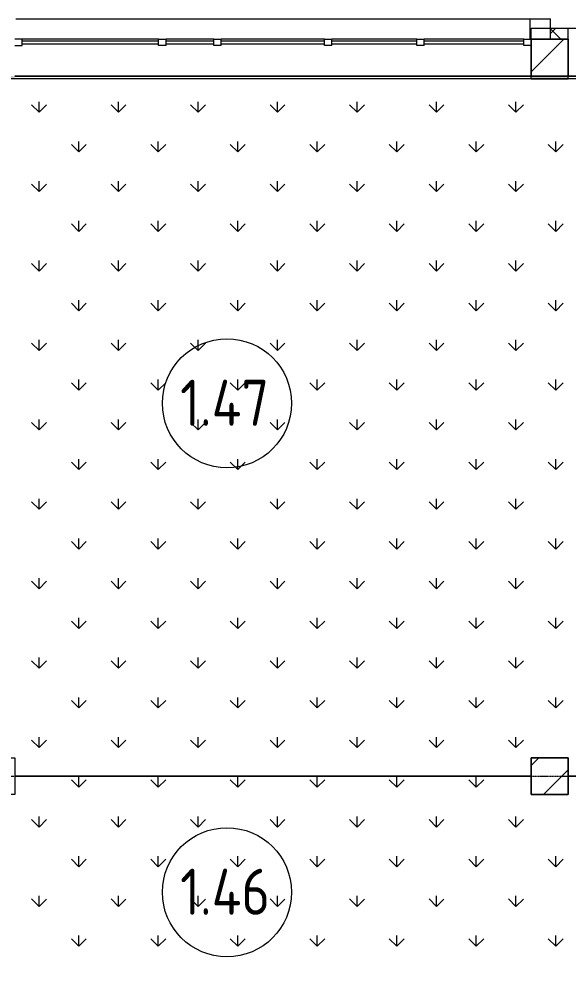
# Model space of a CAD drawing. Header units: millimetres. Extents: x -500089 to 1469082, y -290736 to 166440.
# Drawn here: x 1187099 to 1193054, y -14520 to -4250 of the extents above; entities that cross this region are included whole.
import ezdxf

# ---------------------------------------------------------------- set-up
doc = ezdxf.new("R2010")
doc.units = ezdxf.units.MM
doc.linetypes.add('ASVP_Штриховая_ш3 п1_5', pattern=[4.5, 3, -1.5])
for name, color, linetype, lineweight in [('Витраж', 7, 'Continuous', 0), ('Линии', 7, 'Continuous', 0), ('Марки помещений', 7, 'Continuous', 0), ('Несущие колонны', 7, 'Continuous', 0), ('Панели витража', 7, 'Continuous', 0), ('Стены внутренние', 7, 'Continuous', 0), ('Стены наружные', 7, 'Continuous', 0), ('Стены несущие', 7, 'Continuous', 0), ('Стены отделка', 7, 'Continuous', 0), ('Стены штриховка', 7, 'Continuous', 0), ('экспертиза условные обозначения', 1, 'Continuous', 0)]:
    doc.layers.add(name, color=color, linetype=linetype, lineweight=lineweight)
doc.styles.add('GOST Common_1', font='', dxfattribs={"width": 0.9, "height": 700})
doc.styles.get('GOST Common_1').set_extended_font_data('GOST Common')
pattern_1 = [(90, (-249381.06, -328983.7), (-431.0523, 431.0523), [114.3, -747.80459]), (45, (-249381.06, -328983.7), (-431.0523, 431.0523), [114.3, -495.3]), (135, (-249381.06, -328983.7), (-431.0523, -431.0523), [114.3, -495.3])]

# ---------------------------------------------------------------- blocks, each defined once
blk = doc.blocks.new('ADSK_КолоннаЖБ_Прямоугольная - 400x400 мм-V180-З Этаж 01')
at = {"layer": 'Несущие колонны'}
h = blk.add_hatch(dxfattribs=at)
h.set_pattern_fill('FP_188', color=256, style=0, pattern_type=2)
h.set_pattern_definition([(45, (-81000, -61100), (-449.013, 449.013), []), (45, (-80551, -61100), (-449.013, 449.013), [793.75, -158.75, 6.706, -152.044])])
h.paths.add_polyline_path([(200, -200), (200, 200), (-200, 200), (-200, -200)], flags=0)
at = {"layer": 'Несущие колонны', "lineweight": 18}
for p, q in [((-200, -200), (-200, 200)), ((-200, 200), (200, 200)), ((200, 200), (-200, 200)), ((-200, 200), (-200, -200)), ((200, 200), (200, -200)), ((200, -200), (200, 200)), ((200, -200), (-200, -200)), ((-200, -200), (200, -200))]:
    blk.add_line(p, q, dxfattribs=at)
blk = doc.blocks.new('ADSK_КолоннаЖБ_Прямоугольная - 400x400 мм-V217-З Этаж 01')
at = {"layer": 'Несущие колонны'}
h = blk.add_hatch(dxfattribs=at)
h.set_pattern_fill('FP_9', color=256, style=0, pattern_type=2)
h.set_pattern_definition([(45, (-101100, -61100), (-449.0128, 449.0128), []), (45, (-100651, -61100), (-449.0128, 449.0128), [793.75, -158.75, 6.706, -152.044])])
h.paths.add_polyline_path([(200, -200), (200, 200), (-200, 200), (-200, -200)], flags=0)
at = {"layer": 'Несущие колонны', "lineweight": 18}
for p, q in [((-200, -200), (-200, 200)), ((-200, 200), (200, 200)), ((200, 200), (-200, 200)), ((-200, 200), (-200, -200)), ((200, 200), (200, -200)), ((200, -200), (200, 200)), ((200, -200), (-200, -200)), ((-200, -200), (200, -200))]:
    blk.add_line(p, q, dxfattribs=at)
blk = doc.blocks.new('Системная панель - ASVP_Cтеклопакет Двухкамерный_36 мм-2672936-З Этаж 01')
at = {"layer": 'Панели витража', "lineweight": 18}
for p, q in [((-740, 18), (740, 18)), ((-740, -18), (-740, 18)), ((740, -18), (740, 18)), ((740, -18), (-740, -18))]:
    blk.add_line(p, q, dxfattribs=at)
blk = doc.blocks.new('Прямоугольный импост - 80х70 мм Белый-2682848-З Этаж 01')
at = {"layer": 'Витраж', "lineweight": 18}
for p, q in [((0, 35), (-80, 35)), ((-80, 35), (-80, -35)), ((-80, -35), (0, -35))]:
    blk.add_line(p, q, dxfattribs=at)
blk = doc.blocks.new('Системная панель - ASVP_Cтеклопакет Двухкамерный_36 мм-2672939-З Этаж 01')
at = {"layer": 'Панели витража', "lineweight": 18}
for p, q in [((-260, 18), (260, 18)), ((-260, -18), (-260, 18)), ((260, -18), (260, 18)), ((260, -18), (-260, -18))]:
    blk.add_line(p, q, dxfattribs=at)
blk = doc.blocks.new('Прямоугольный импост - 80х70 мм Белый-2682831-З Этаж 01')
at = {"layer": 'Витраж', "lineweight": 18}
for p, q in [((40, 35), (-40, 35)), ((-40, 35), (-40, -35)), ((40, 35), (40, -35)), ((-40, -35), (40, -35))]:
    blk.add_line(p, q, dxfattribs=at)
blk = doc.blocks.new('Системная панель - ASVP_Cтеклопакет Двухкамерный_36 мм-2678646-З Этаж 01')
at = {"layer": 'Панели витража', "lineweight": 18}
for p, q in [((-560, 18), (560, 18)), ((-560, -18), (-560, 18)), ((560, -18), (560, 18)), ((560, -18), (-560, -18))]:
    blk.add_line(p, q, dxfattribs=at)
blk = doc.blocks.new('Системная панель - ASVP_Cтеклопакет Двухкамерный_36 мм-2681158-З Этаж 01')
at = {"layer": 'Панели витража', "lineweight": 18}
for p, q in [((-460, 18), (460, 18)), ((-460, -18), (-460, 18)), ((460, -18), (460, 18)), ((460, -18), (-460, -18))]:
    blk.add_line(p, q, dxfattribs=at)
blk = doc.blocks.new('Прямоугольный импост - 80х70 мм Белый-2682836-З Этаж 01')
at = {"layer": 'Витраж', "lineweight": 18}
for p, q in [((40, 35), (-40, 35)), ((-40, 35), (-40, -35)), ((40, 35), (40, -35)), ((-40, -35), (40, -35))]:
    blk.add_line(p, q, dxfattribs=at)
blk = doc.blocks.new('Системная панель - ASVP_Cтеклопакет Двухкамерный_36 мм-2674544-З Этаж 01')
at = {"layer": 'Панели витража', "lineweight": 18}
for p, q in [((-540, 18), (540, 18)), ((-540, -18), (-540, 18)), ((540, -18), (540, 18)), ((540, -18), (-540, -18))]:
    blk.add_line(p, q, dxfattribs=at)
blk = doc.blocks.new('Прямоугольный импост - 80х70 мм Белый-V239-З Этаж 01')
at = {"layer": 'Витраж', "lineweight": 18}
for p, q in [((0, 35), (-80, 35)), ((-80, 35), (-80, -35)), ((-80, -35), (0, -35))]:
    blk.add_line(p, q, dxfattribs=at)
blk = doc.blocks.new('АР_СОШ_Верзилово_Сущ_Здание_rvt-2-З Этаж 01')
at = {"layer": 'Стены штриховка', "lineweight": 9}
h = blk.add_hatch(dxfattribs=at)
h.set_pattern_fill('FP_32', color=256, style=0, pattern_type=2)
h.set_pattern_definition([(45, (0, 0), (-141.42136, 141.42136), []), (135, (0, 0), (-141.42136, -141.42136), [])])
h.paths.add_polyline_path([(95900, 69100), (96420, 69100), (96420, 69220), (95270, 69220), (95270, 69100), (95870, 69100)], flags=0)
h.paths.add_polyline_path([(56000, 69100), (57200, 69100), (57200, 69220), (55480, 69220), (55480, 69100), (55608, 69100)], flags=0)
h.paths.add_polyline_path([(65400, 69100), (66600, 69100), (66600, 69220), (65400, 69220)], flags=0)
h.paths.add_polyline_path([(64400, 69100), (64400, 69220), (62800, 69220), (62800, 69100), (63200, 69100)], flags=0)
h.paths.add_polyline_path([(92700, 69100), (93570, 69100), (93570, 69220), (92105, 69220), (92105, 69100)], flags=0)
h.paths.add_polyline_path([(68800, 69100), (69200, 69100), (69200, 69220), (67600, 69220), (67600, 69100)], flags=0)
h.paths.add_polyline_path([(71400, 69100), (72600, 69100), (72600, 69220), (71400, 69220)], flags=0)
h.paths.add_polyline_path([(90905, 69100), (90905, 69220), (87895, 69220), (87895, 69100), (90533, 69100)], flags=0)
h.paths.add_polyline_path([(81010, 69100), (81200, 69100), (81200, 69220), (81010, 69220), (81010, 69157)], flags=0)
h.paths.add_polyline_path([(86085, 69100), (86695, 69100), (86695, 69220), (82400, 69220), (82400, 69100), (84973, 69100)], flags=0)
h = blk.add_hatch(dxfattribs=at)
h.set_pattern_fill('FP_33', color=256, style=0, pattern_type=2)
h.set_pattern_definition([(0, (0, 0), (406.4, 101.6), [6.706, -298.094, 6.706, -298.094, -1625.6]), (0, (0, 0), (406.4, 101.6), [-609.6, 6.706, -602.894, 6.706, -298.094, -711.2]), (0, (0, 0), (406.4, 101.6), [-1524, 6.706, -196.494, 6.706, -501.294]), (120, (152.4, 50.8), (-291.18818, 301.15272), [6.706, -298.094, 6.706, -298.094, -1625.6]), (120, (152.4, 50.8), (-291.18818, 301.15272), [-609.6, 6.706, -602.894, 6.706, -298.094, -711.2]), (120, (152.4, 50.8), (-291.18818, 301.15272), [-1524, 6.706, -196.494, 6.706, -501.294]), (240, (203.2, 254), (-115.21182, -402.75272), [6.706, -298.094, 6.706, -298.094, -1625.6]), (240, (203.2, 254), (-115.21182, -402.75272), [-609.6, 6.706, -602.894, 6.706, -298.094, -711.2]), (240, (203.2, 254), (-115.21182, -402.75272), [-1524, 6.706, -196.494, 6.706, -501.294])])
h.paths.add_polyline_path([(85830, 68670), (86695, 68670), (86695, 68700), (85330, 68700), (85330, 68670)], flags=0)
h.paths.add_polyline_path([(57200, 68670), (57200, 68700), (56000, 68700), (56000, 68670), (56030, 68670)], flags=0)
h.paths.add_polyline_path([(95170, 68670), (95900, 68670), (95900, 68700), (95170, 68700)], flags=0)
h.paths.add_polyline_path([(65520, 68670), (66600, 68670), (66600, 68700), (65520, 68700)], flags=0)
h.paths.add_polyline_path([(92470, 68670), (92500, 68670), (92500, 68700), (92105, 68700), (92105, 68670)], flags=0)
h.paths.add_polyline_path([(93670, 68670), (93670, 68700), (92700, 68700), (92700, 68670)], flags=0)
h.paths.add_polyline_path([(64400, 68670), (64400, 68700), (62800, 68700), (62800, 68670), (63200, 68670)], flags=0)
h.paths.add_polyline_path([(90830, 68670), (90905, 68670), (90905, 68700), (89600, 68700), (89600, 68670), (90533, 68670)], flags=0)
h.paths.add_polyline_path([(67600, 68670), (69200, 68670), (69200, 68700), (67600, 68700)], flags=0)
h.paths.add_polyline_path([(71400, 68670), (72400, 68670), (72400, 68700), (71400, 68700)], flags=0)
h.paths.add_polyline_path([(89400, 68670), (89400, 68700), (88700, 68700), (88700, 68670), (88821, 68670)], flags=0)
h.paths.add_polyline_path([(88550, 68670), (88580, 68670), (88580, 68700), (87895, 68700), (87895, 68670)], flags=0)
h.paths.add_polyline_path([(75200, 68670), (75200, 68700), (74800, 68700), (74800, 68670)], flags=0)
h.paths.add_polyline_path([(80800, 68670), (81200, 68670), (81200, 68700), (80800, 68700)], flags=0)
h.paths.add_polyline_path([(82400, 68670), (82800, 68670), (82800, 68700), (82400, 68700)], flags=0)
h.paths.add_polyline_path([(85180, 68670), (85210, 68670), (85210, 68700), (83000, 68700), (83000, 68670), (84973, 68670)], flags=0)
at = {"layer": 'Стены внутренние'}
for p, q in [((75210, 69320), (80790, 69320)), ((81200, 69221), (82400, 69221)), ((81200, 69221), (81200, 69220)), ((76760, 69100), (75280, 69100)), ((77360, 69100), (76840, 69100)), ((78560, 69100), (77440, 69100)), ((79560, 69100), (78640, 69100)), ((80720, 69100), (79640, 69100)), ((75200, 68700), (80800, 68700)), ((80800, 68670), (75200, 68670)), ((81200, 68700), (82400, 68700)), ((82400, 68670), (81200, 68670))]:
    blk.add_line(p, q, dxfattribs=at)
at = {"layer": 'Стены наружные'}
for p, q in [((80800, 68700), (75200, 68700)), ((82400, 68700), (81200, 68700))]:
    blk.add_line(p, q, dxfattribs=at)
at = {"layer": 'Стены несущие'}
for p, q in [((80790, 69320), (81010, 69320)), ((80790, 69100), (80790, 69320)), ((80800, 69221), (81200, 69221)), ((80800, 69220), (80800, 69221)), ((80800, 69220), (81200, 69220)), ((81010, 69100), (81010, 69320)), ((81200, 69220), (81200, 69221)), ((80790, 69100), (80800, 69100))]:
    blk.add_line(p, q, dxfattribs=at)
at = {"layer": 'Стены отделка', "lineweight": 9}
for p, q in [((80800, 69220), (81200, 69220)), ((80800, 69100), (80800, 69220)), ((81200, 69100), (81200, 69220)), ((80800, 68670), (80800, 68700)), ((80800, 68670), (81200, 68670)), ((81200, 68670), (81200, 68700))]:
    blk.add_line(p, q, dxfattribs=at)
at = {"color": 8, "lineweight": 9, "true_color": 0x7f7f7f, "rotation": 180}
blk.add_blockref('Прямоугольный импост - 80х70 мм Белый-V239-З Этаж 01', (75200, 69065), dxfattribs=at)
at = {"color": 8, "lineweight": 9, "true_color": 0x7f7f7f}
for name, p in [('Системная панель - ASVP_Cтеклопакет Двухкамерный_36 мм-2672936-З Этаж 01', (76020, 69065)), ('Системная панель - ASVP_Cтеклопакет Двухкамерный_36 мм-2672939-З Этаж 01', (77100, 69065)), ('Системная панель - ASVP_Cтеклопакет Двухкамерный_36 мм-2678646-З Этаж 01', (78000, 69065)), ('Системная панель - ASVP_Cтеклопакет Двухкамерный_36 мм-2681158-З Этаж 01', (79100, 69065)), ('Системная панель - ASVP_Cтеклопакет Двухкамерный_36 мм-2674544-З Этаж 01', (80180, 69065)), ('ADSK_КолоннаЖБ_Прямоугольная - 400x400 мм-V217-З Этаж 01', (81000, 68900)), ('ADSK_КолоннаЖБ_Прямоугольная - 400x400 мм-V180-З Этаж 01', (81000, 61100))]:
    blk.add_blockref(name, p, dxfattribs=at)
at = {"color": 8, "lineweight": 9, "true_color": 0x7f7f7f, "extrusion": (0, 0, -1), "rotation": 180}
for name, p in [('Прямоугольный импост - 80х70 мм Белый-2682831-З Этаж 01', (-76800, 69065)), ('Прямоугольный импост - 80х70 мм Белый-2682831-З Этаж 01', (-77400, 69065)), ('Прямоугольный импост - 80х70 мм Белый-2682836-З Этаж 01', (-78600, 69065)), ('Прямоугольный импост - 80х70 мм Белый-2682836-З Этаж 01', (-79600, 69065)), ('Прямоугольный импост - 80х70 мм Белый-2682848-З Этаж 01', (-80800, 69065))]:
    blk.add_blockref(name, p, dxfattribs=at)
blk = doc.blocks.new('ASVP_Марка_Помещение_ОдноЗначение - Номер-684784-З Этаж 01')
at = {"layer": 'Марки помещений'}
blk.add_circle((0, 0), 3.5, dxfattribs=at)

msp = doc.modelspace()

# ---------------------------------------------------------------- hatches: boundary and pattern name
at = {"layer": 'экспертиза условные обозначения', "lineweight": 0}
h = msp.add_hatch(dxfattribs=at)
h.set_pattern_fill('GRASS', color=3, scale=24)
h.set_pattern_definition(pattern_1)
h.paths.add_polyline_path([(1184453.585, -4900.488), (1184453.585, -12470.488), (1186653.585, -12470.488), (1186653.585, -12270.488), (1187053.585, -12270.488), (1187053.585, -12470.488), (1187170.095, -12470.488), (1192653.585, -12470.488), (1192653.585, -12270.488), (1193053.585, -12270.488), (1193053.585, -12470.488), (1194653.585, -12470.488), (1194653.585, -4900.488)])
h = msp.add_hatch(dxfattribs=at)
h.set_pattern_fill('GRASS', color=3, scale=24)
h.set_pattern_definition(pattern_1)
h.paths.add_polyline_path([(1174853.585, -12670.488), (1174853.585, -12870.488), (1174853.585, -15370.488), (1176194.985, -15370.488), (1176194.985, -15113.688), (1177201.385, -15113.688), (1177201.385, -15370.488), (1195108.585, -15370.488), (1195108.585, -15095.488), (1195458.585, -15095.488), (1195458.585, -15370.488), (1202912.185, -15370.488), (1202912.185, -12470.488), (1193053.585, -12470.488), (1193053.585, -12670.488), (1192653.585, -12670.488), (1192653.585, -12470.488), (1187053.585, -12470.488), (1187053.585, -12670.488), (1186653.585, -12670.488), (1186653.585, -12470.488), (1184453.585, -12470.488), (1184453.585, -12670.488)])

# ---------------------------------------------------------------- linework, layer by layer
at = {"layer": 'Линии', "linetype": 'ASVP_Штриховая_ш3 п1_5'}
msp.add_line((1184453.585, -12470.488), (1194653.585, -12470.488), dxfattribs=at)
at = {"layer": 'экспертиза условные обозначения', "color": 3, "lineweight": 0}
for points in [[(1184453.585, -4900.488), (1184453.585, -12470.488), (1186653.585, -12470.488), (1186653.585, -12270.488), (1187053.585, -12270.488), (1187053.585, -12470.488), (1187170.095, -12470.488), (1192653.585, -12470.488), (1192653.585, -12270.488), (1193053.585, -12270.488), (1193053.585, -12470.488), (1194653.585, -12470.488), (1194653.585, -4900.488), (1184453.585, -4900.488)], [(1174853.585, -12670.488), (1174853.585, -12870.488), (1174853.585, -15370.488), (1176194.985, -15370.488), (1176194.985, -15113.688), (1177201.385, -15113.688), (1177201.385, -15370.488), (1195108.585, -15370.488), (1195108.585, -15095.488), (1195458.585, -15095.488), (1195458.585, -15370.488), (1202912.185, -15370.488), (1202912.185, -12470.488), (1193053.585, -12470.488), (1193053.585, -12670.488), (1192653.585, -12670.488), (1192653.585, -12470.488), (1187053.585, -12470.488), (1187053.585, -12670.488), (1186653.585, -12670.488), (1186653.585, -12470.488), (1184453.585, -12470.488), (1184453.585, -12670.488), (1174853.585, -12670.488)]]:
    msp.add_lwpolyline(points, dxfattribs=at)

# ---------------------------------------------------------------- block references
msp.add_blockref('АР_СОШ_Верзилово_Сущ_Здание_rvt-2-З Этаж 01', (1111853.585, -73570.488))
at = {"layer": 'Марки помещений', "xscale": 199.9999999999999, "yscale": 199.9999999999999, "zscale": 199.9999999999999}
for p in [(1189354.767, -8422.319), (1189354.767, -13730.048)]:
    msp.add_blockref('ASVP_Марка_Помещение_ОдноЗначение - Номер-684784-З Этаж 01', p, dxfattribs=at)

# ---------------------------------------------------------------- texts
at = {"layer": 'Марки помещений', "char_height": 500, "width": 1255.44262, "attachment_point": 1, "style": 'GOST Common_1'}
for s, insert in [('1.47', (1188847.153, -8166.869)), ('1.46', (1188847.153, -13474.598))]:
    msp.add_mtext(s, dxfattribs=dict(at, insert=insert))

doc.saveas('drawing.dxf')
